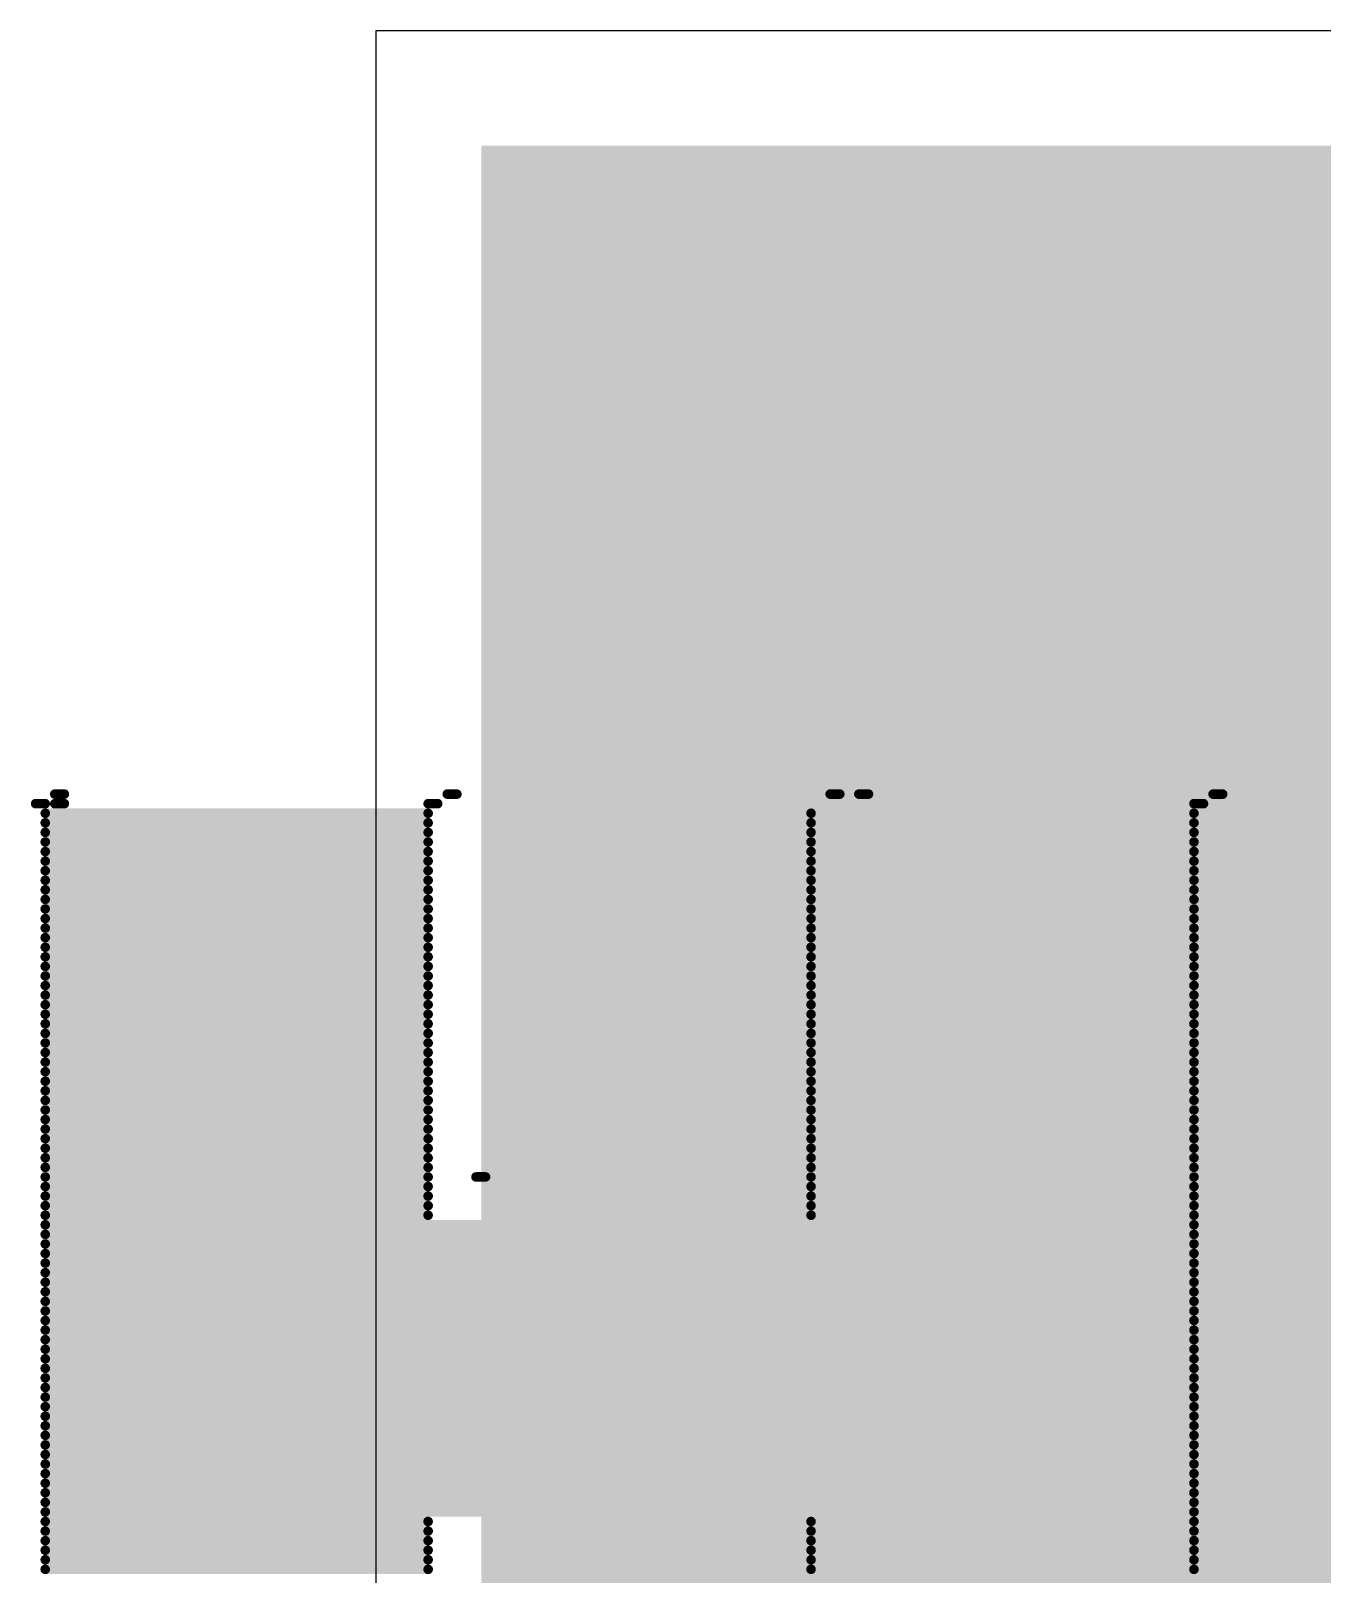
# Model space of a CAD drawing. Header units: inches. Extents: x -5 to 433, y -20 to 71.
# Drawn here: x 9.143 to 12.569, y 53.156 to 57.252 of the extents above; entities that cross this region are included whole.
import ezdxf

# ---------------------------------------------------------------- set-up
doc = ezdxf.new("R2010")
doc.units = ezdxf.units.IN
doc.layers.add('Bottom Overlay', color=54, linetype='Continuous')
doc.layers.add('Top Layer', color=1, linetype='Continuous')

msp = doc.modelspace()

# ---------------------------------------------------------------- hatches: boundary and pattern name
at = {"layer": 'Top Layer'}
for points in [[(10.3378, 55.626), (76.581, 55.626), (76.581, 56.9468), (10.3378, 56.9468)], [(10.3378, 7.1882), (15.6972, 7.1882), (15.6972, 56.9468), (10.3378, 56.9468)]]:
    msp.add_hatch(color=1, dxfattribs=at).paths.add_polyline_path(points)

# ---------------------------------------------------------------- linework, layer by layer
at = {"layer": 'Bottom Overlay'}
for points in [[(9.1554, 55.2006, 0.0254, 0.0254, 0), (9.1808, 55.2006, 0.0254, 0.0254, 0)], [(9.2062, 55.226, 0.0254, 0.0254, 0), (9.2316, 55.226, 0.0254, 0.0254, 0)], [(9.2062, 55.2006, 0.0254, 0.0254, 0), (9.2316, 55.2006, 0.0254, 0.0254, 0)], [(10.1968, 55.2006, 0.0254, 0.0254, 0), (10.2222, 55.2006, 0.0254, 0.0254, 0)], [(10.2476, 55.226, 0.0254, 0.0254, 0), (10.273, 55.226, 0.0254, 0.0254, 0)], [(11.2636, 55.226, 0.0254, 0.0254, 0), (11.289, 55.226, 0.0254, 0.0254, 0)], [(11.3398, 55.226, 0.0254, 0.0254, 0), (11.3652, 55.226, 0.0254, 0.0254, 0)], [(12.2288, 55.2006, 0.0254, 0.0254, 0), (12.2542, 55.2006, 0.0254, 0.0254, 0)], [(12.2796, 55.226, 0.0254, 0.0254, 0), (12.305, 55.226, 0.0254, 0.0254, 0)], [(9.1808, 55.1752, 0.0254, 0.0254, 0), (10.1968, 55.1752, 0.0254, 0.0254, 0)], [(11.2128, 55.1752, 0.0254, 0.0254, 0), (12.2288, 55.1752, 0.0254, 0.0254, 0)], [(9.1808, 55.1498, 0.0254, 0.0254, 0), (10.1968, 55.1498, 0.0254, 0.0254, 0)], [(9.1808, 55.1244, 0.0254, 0.0254, 0), (10.1968, 55.1244, 0.0254, 0.0254, 0)], [(11.2128, 55.1498, 0.0254, 0.0254, 0), (12.2288, 55.1498, 0.0254, 0.0254, 0)], [(11.2128, 55.1244, 0.0254, 0.0254, 0), (12.2288, 55.1244, 0.0254, 0.0254, 0)], [(9.1808, 55.099, 0.0254, 0.0254, 0), (10.1968, 55.099, 0.0254, 0.0254, 0)], [(11.2128, 55.099, 0.0254, 0.0254, 0), (12.2288, 55.099, 0.0254, 0.0254, 0)], [(9.1808, 55.0736, 0.0254, 0.0254, 0), (10.1968, 55.0736, 0.0254, 0.0254, 0)], [(9.1808, 55.0482, 0.0254, 0.0254, 0), (10.1968, 55.0482, 0.0254, 0.0254, 0)], [(11.2128, 55.0736, 0.0254, 0.0254, 0), (12.2288, 55.0736, 0.0254, 0.0254, 0)], [(11.2128, 55.0482, 0.0254, 0.0254, 0), (12.2288, 55.0482, 0.0254, 0.0254, 0)], [(9.1808, 55.0228, 0.0254, 0.0254, 0), (10.1968, 55.0228, 0.0254, 0.0254, 0)], [(9.1808, 54.9974, 0.0254, 0.0254, 0), (10.1968, 54.9974, 0.0254, 0.0254, 0)], [(11.2128, 55.0228, 0.0254, 0.0254, 0), (12.2288, 55.0228, 0.0254, 0.0254, 0)], [(11.2128, 54.9974, 0.0254, 0.0254, 0), (12.2288, 54.9974, 0.0254, 0.0254, 0)], [(9.1808, 54.972, 0.0254, 0.0254, 0), (10.1968, 54.972, 0.0254, 0.0254, 0)], [(11.2128, 54.972, 0.0254, 0.0254, 0), (12.2288, 54.972, 0.0254, 0.0254, 0)], [(9.1808, 54.9466, 0.0254, 0.0254, 0), (10.1968, 54.9466, 0.0254, 0.0254, 0)], [(9.1808, 54.9212, 0.0254, 0.0254, 0), (10.1968, 54.9212, 0.0254, 0.0254, 0)], [(11.2128, 54.9466, 0.0254, 0.0254, 0), (12.2288, 54.9466, 0.0254, 0.0254, 0)], [(11.2128, 54.9212, 0.0254, 0.0254, 0), (12.2288, 54.9212, 0.0254, 0.0254, 0)], [(9.1808, 54.8958, 0.0254, 0.0254, 0), (10.1968, 54.8958, 0.0254, 0.0254, 0)], [(9.1808, 54.8704, 0.0254, 0.0254, 0), (10.1968, 54.8704, 0.0254, 0.0254, 0)], [(11.2128, 54.8958, 0.0254, 0.0254, 0), (12.2288, 54.8958, 0.0254, 0.0254, 0)], [(11.2128, 54.8704, 0.0254, 0.0254, 0), (12.2288, 54.8704, 0.0254, 0.0254, 0)], [(9.1808, 54.845, 0.0254, 0.0254, 0), (10.1968, 54.845, 0.0254, 0.0254, 0)], [(11.2128, 54.845, 0.0254, 0.0254, 0), (12.2288, 54.845, 0.0254, 0.0254, 0)], [(9.1808, 54.8196, 0.0254, 0.0254, 0), (10.1968, 54.8196, 0.0254, 0.0254, 0)], [(9.1808, 54.7942, 0.0254, 0.0254, 0), (10.1968, 54.7942, 0.0254, 0.0254, 0)], [(11.2128, 54.8196, 0.0254, 0.0254, 0), (12.2288, 54.8196, 0.0254, 0.0254, 0)], [(11.2128, 54.7942, 0.0254, 0.0254, 0), (12.2288, 54.7942, 0.0254, 0.0254, 0)], [(9.1808, 54.7688, 0.0254, 0.0254, 0), (10.1968, 54.7688, 0.0254, 0.0254, 0)], [(11.2128, 54.7688, 0.0254, 0.0254, 0), (12.2288, 54.7688, 0.0254, 0.0254, 0)], [(9.1808, 54.7434, 0.0254, 0.0254, 0), (10.1968, 54.7434, 0.0254, 0.0254, 0)], [(9.1808, 54.718, 0.0254, 0.0254, 0), (10.1968, 54.718, 0.0254, 0.0254, 0)], [(11.2128, 54.7434, 0.0254, 0.0254, 0), (12.2288, 54.7434, 0.0254, 0.0254, 0)], [(11.2128, 54.718, 0.0254, 0.0254, 0), (12.2288, 54.718, 0.0254, 0.0254, 0)], [(9.1808, 54.6926, 0.0254, 0.0254, 0), (10.1968, 54.6926, 0.0254, 0.0254, 0)], [(9.1808, 54.6672, 0.0254, 0.0254, 0), (10.1968, 54.6672, 0.0254, 0.0254, 0)], [(11.2128, 54.6926, 0.0254, 0.0254, 0), (12.2288, 54.6926, 0.0254, 0.0254, 0)], [(11.2128, 54.6672, 0.0254, 0.0254, 0), (12.2288, 54.6672, 0.0254, 0.0254, 0)], [(9.1808, 54.6418, 0.0254, 0.0254, 0), (10.1968, 54.6418, 0.0254, 0.0254, 0)], [(11.2128, 54.6418, 0.0254, 0.0254, 0), (12.2288, 54.6418, 0.0254, 0.0254, 0)], [(9.1808, 54.6164, 0.0254, 0.0254, 0), (10.1968, 54.6164, 0.0254, 0.0254, 0)], [(9.1808, 54.591, 0.0254, 0.0254, 0), (10.1968, 54.591, 0.0254, 0.0254, 0)], [(11.2128, 54.6164, 0.0254, 0.0254, 0), (12.2288, 54.6164, 0.0254, 0.0254, 0)], [(11.2128, 54.591, 0.0254, 0.0254, 0), (12.2288, 54.591, 0.0254, 0.0254, 0)], [(9.1808, 54.5656, 0.0254, 0.0254, 0), (10.1968, 54.5656, 0.0254, 0.0254, 0)], [(11.2128, 54.5656, 0.0254, 0.0254, 0), (12.2288, 54.5656, 0.0254, 0.0254, 0)], [(9.1808, 54.5402, 0.0254, 0.0254, 0), (10.1968, 54.5402, 0.0254, 0.0254, 0)], [(9.1808, 54.5148, 0.0254, 0.0254, 0), (10.1968, 54.5148, 0.0254, 0.0254, 0)], [(11.2128, 54.5402, 0.0254, 0.0254, 0), (12.2288, 54.5402, 0.0254, 0.0254, 0)], [(11.2128, 54.5148, 0.0254, 0.0254, 0), (12.2288, 54.5148, 0.0254, 0.0254, 0)], [(9.1808, 54.4894, 0.0254, 0.0254, 0), (10.1968, 54.4894, 0.0254, 0.0254, 0)], [(9.1808, 54.464, 0.0254, 0.0254, 0), (10.1968, 54.464, 0.0254, 0.0254, 0)], [(11.2128, 54.4894, 0.0254, 0.0254, 0), (12.2288, 54.4894, 0.0254, 0.0254, 0)], [(11.2128, 54.464, 0.0254, 0.0254, 0), (12.2288, 54.464, 0.0254, 0.0254, 0)], [(9.1808, 54.4386, 0.0254, 0.0254, 0), (10.1968, 54.4386, 0.0254, 0.0254, 0)], [(11.2128, 54.4386, 0.0254, 0.0254, 0), (12.2288, 54.4386, 0.0254, 0.0254, 0)], [(9.1808, 54.4132, 0.0254, 0.0254, 0), (10.1968, 54.4132, 0.0254, 0.0254, 0)], [(9.1808, 54.3878, 0.0254, 0.0254, 0), (10.1968, 54.3878, 0.0254, 0.0254, 0)], [(11.2128, 54.4132, 0.0254, 0.0254, 0), (12.2288, 54.4132, 0.0254, 0.0254, 0)], [(11.2128, 54.3878, 0.0254, 0.0254, 0), (12.2288, 54.3878, 0.0254, 0.0254, 0)], [(9.1808, 54.3624, 0.0254, 0.0254, 0), (10.1968, 54.3624, 0.0254, 0.0254, 0)], [(11.2128, 54.3624, 0.0254, 0.0254, 0), (12.2288, 54.3624, 0.0254, 0.0254, 0)], [(9.1808, 54.337, 0.0254, 0.0254, 0), (10.1968, 54.337, 0.0254, 0.0254, 0)], [(9.1808, 54.3116, 0.0254, 0.0254, 0), (10.1968, 54.3116, 0.0254, 0.0254, 0)], [(11.2128, 54.337, 0.0254, 0.0254, 0), (12.2288, 54.337, 0.0254, 0.0254, 0)], [(11.2128, 54.3116, 0.0254, 0.0254, 0), (12.2288, 54.3116, 0.0254, 0.0254, 0)], [(9.1808, 54.2862, 0.0254, 0.0254, 0), (10.1968, 54.2862, 0.0254, 0.0254, 0)], [(9.1808, 54.2608, 0.0254, 0.0254, 0), (10.1968, 54.2608, 0.0254, 0.0254, 0)], [(11.2128, 54.2862, 0.0254, 0.0254, 0), (12.2288, 54.2862, 0.0254, 0.0254, 0)], [(11.2128, 54.2608, 0.0254, 0.0254, 0), (12.2288, 54.2608, 0.0254, 0.0254, 0)], [(9.1808, 54.2354, 0.0254, 0.0254, 0), (10.1968, 54.2354, 0.0254, 0.0254, 0)], [(11.2128, 54.2354, 0.0254, 0.0254, 0), (12.2288, 54.2354, 0.0254, 0.0254, 0)], [(9.1808, 54.21, 0.0254, 0.0254, 0), (10.1968, 54.21, 0.0254, 0.0254, 0)], [(9.1808, 54.1846, 0.0254, 0.0254, 0), (10.1968, 54.1846, 0.0254, 0.0254, 0)], [(10.3238, 54.21, 0.0254, 0.0254, 0), (10.3492, 54.21, 0.0254, 0.0254, 0)], [(11.2128, 54.21, 0.0254, 0.0254, 0), (12.2288, 54.21, 0.0254, 0.0254, 0)], [(11.2128, 54.1846, 0.0254, 0.0254, 0), (12.2288, 54.1846, 0.0254, 0.0254, 0)], [(9.1808, 54.1592, 0.0254, 0.0254, 0), (10.1968, 54.1592, 0.0254, 0.0254, 0)], [(9.1808, 54.1338, 0.0254, 0.0254, 0), (10.1968, 54.1338, 0.0254, 0.0254, 0)], [(11.2128, 54.1592, 0.0254, 0.0254, 0), (12.2288, 54.1592, 0.0254, 0.0254, 0)], [(11.2128, 54.1338, 0.0254, 0.0254, 0), (12.2288, 54.1338, 0.0254, 0.0254, 0)], [(9.1808, 54.1084, 0.0254, 0.0254, 0), (10.1968, 54.1084, 0.0254, 0.0254, 0)], [(11.2128, 54.1084, 0.0254, 0.0254, 0), (12.2288, 54.1084, 0.0254, 0.0254, 0)], [(9.1808, 54.083, 0.0254, 0.0254, 0), (12.2288, 54.083, 0.0254, 0.0254, 0)], [(9.1808, 54.0576, 0.0254, 0.0254, 0), (12.2288, 54.0576, 0.0254, 0.0254, 0)], [(9.1808, 54.0322, 0.0254, 0.0254, 0), (12.2288, 54.0322, 0.0254, 0.0254, 0)], [(9.1808, 54.0068, 0.0254, 0.0254, 0), (12.2288, 54.0068, 0.0254, 0.0254, 0)], [(9.1808, 53.9814, 0.0254, 0.0254, 0), (12.2288, 53.9814, 0.0254, 0.0254, 0)], [(9.1808, 53.956, 0.0254, 0.0254, 0), (12.2288, 53.956, 0.0254, 0.0254, 0)], [(9.1808, 53.9306, 0.0254, 0.0254, 0), (12.2288, 53.9306, 0.0254, 0.0254, 0)], [(9.1808, 53.9052, 0.0254, 0.0254, 0), (12.2288, 53.9052, 0.0254, 0.0254, 0)], [(9.1808, 53.8798, 0.0254, 0.0254, 0), (12.2288, 53.8798, 0.0254, 0.0254, 0)], [(9.1808, 53.8544, 0.0254, 0.0254, 0), (12.2288, 53.8544, 0.0254, 0.0254, 0)], [(9.1808, 53.829, 0.0254, 0.0254, 0), (12.2288, 53.829, 0.0254, 0.0254, 0)], [(9.1808, 53.8036, 0.0254, 0.0254, 0), (12.2288, 53.8036, 0.0254, 0.0254, 0)], [(9.1808, 53.7782, 0.0254, 0.0254, 0), (12.2288, 53.7782, 0.0254, 0.0254, 0)], [(9.1808, 53.7528, 0.0254, 0.0254, 0), (12.2288, 53.7528, 0.0254, 0.0254, 0)], [(9.1808, 53.7274, 0.0254, 0.0254, 0), (12.2288, 53.7274, 0.0254, 0.0254, 0)], [(9.1808, 53.702, 0.0254, 0.0254, 0), (12.2288, 53.702, 0.0254, 0.0254, 0)], [(9.1808, 53.6766, 0.0254, 0.0254, 0), (12.2288, 53.6766, 0.0254, 0.0254, 0)], [(9.1808, 53.6512, 0.0254, 0.0254, 0), (12.2288, 53.6512, 0.0254, 0.0254, 0)], [(9.1808, 53.6258, 0.0254, 0.0254, 0), (12.2288, 53.6258, 0.0254, 0.0254, 0)], [(9.1808, 53.6004, 0.0254, 0.0254, 0), (12.2288, 53.6004, 0.0254, 0.0254, 0)], [(9.1808, 53.575, 0.0254, 0.0254, 0), (12.2288, 53.575, 0.0254, 0.0254, 0)], [(9.1808, 53.5496, 0.0254, 0.0254, 0), (12.2288, 53.5496, 0.0254, 0.0254, 0)], [(9.1808, 53.5242, 0.0254, 0.0254, 0), (12.2288, 53.5242, 0.0254, 0.0254, 0)], [(9.1808, 53.4988, 0.0254, 0.0254, 0), (12.2288, 53.4988, 0.0254, 0.0254, 0)], [(9.1808, 53.4734, 0.0254, 0.0254, 0), (12.2288, 53.4734, 0.0254, 0.0254, 0)], [(9.1808, 53.448, 0.0254, 0.0254, 0), (12.2288, 53.448, 0.0254, 0.0254, 0)], [(9.1808, 53.4226, 0.0254, 0.0254, 0), (12.2288, 53.4226, 0.0254, 0.0254, 0)], [(9.1808, 53.3972, 0.0254, 0.0254, 0), (12.2288, 53.3972, 0.0254, 0.0254, 0)], [(9.1808, 53.3718, 0.0254, 0.0254, 0), (12.2288, 53.3718, 0.0254, 0.0254, 0)], [(9.1808, 53.3464, 0.0254, 0.0254, 0), (12.2288, 53.3464, 0.0254, 0.0254, 0)], [(9.1808, 53.321, 0.0254, 0.0254, 0), (12.2288, 53.321, 0.0254, 0.0254, 0)], [(9.1808, 53.2956, 0.0254, 0.0254, 0), (10.1968, 53.2956, 0.0254, 0.0254, 0)], [(11.2128, 53.2956, 0.0254, 0.0254, 0), (12.2288, 53.2956, 0.0254, 0.0254, 0)], [(9.1808, 53.2702, 0.0254, 0.0254, 0), (10.1968, 53.2702, 0.0254, 0.0254, 0)], [(9.1808, 53.2448, 0.0254, 0.0254, 0), (10.1968, 53.2448, 0.0254, 0.0254, 0)], [(11.2128, 53.2702, 0.0254, 0.0254, 0), (12.2288, 53.2702, 0.0254, 0.0254, 0)], [(11.2128, 53.2448, 0.0254, 0.0254, 0), (12.2288, 53.2448, 0.0254, 0.0254, 0)], [(9.1808, 53.2194, 0.0254, 0.0254, 0), (10.1968, 53.2194, 0.0254, 0.0254, 0)], [(9.1808, 53.194, 0.0254, 0.0254, 0), (10.1968, 53.194, 0.0254, 0.0254, 0)], [(11.2128, 53.2194, 0.0254, 0.0254, 0), (12.2288, 53.2194, 0.0254, 0.0254, 0)], [(11.2128, 53.194, 0.0254, 0.0254, 0), (12.2288, 53.194, 0.0254, 0.0254, 0)], [(9.1808, 53.1686, 0.0254, 0.0254, 0), (10.1968, 53.1686, 0.0254, 0.0254, 0)], [(11.2128, 53.1686, 0.0254, 0.0254, 0), (12.2288, 53.1686, 0.0254, 0.0254, 0)]]:
    msp.add_lwpolyline(points, format="xyseb", dxfattribs=at)
for points in [[(9.1491, 55.2006, 0.0127, 0.0127, 1), (9.1618, 55.2006, 0.0127, 0.0127, 1)], [(9.1745, 55.2006, 0.0127, 0.0127, 1), (9.1872, 55.2006, 0.0127, 0.0127, 1)], [(9.1999, 55.226, 0.0127, 0.0127, 1), (9.2126, 55.226, 0.0127, 0.0127, 1)], [(9.1999, 55.2006, 0.0127, 0.0127, 1), (9.2126, 55.2006, 0.0127, 0.0127, 1)], [(9.2253, 55.226, 0.0127, 0.0127, 1), (9.238, 55.226, 0.0127, 0.0127, 1)], [(9.2253, 55.2006, 0.0127, 0.0127, 1), (9.238, 55.2006, 0.0127, 0.0127, 1)], [(10.1905, 55.2006, 0.0127, 0.0127, 1), (10.2032, 55.2006, 0.0127, 0.0127, 1)], [(10.2159, 55.2006, 0.0127, 0.0127, 1), (10.2286, 55.2006, 0.0127, 0.0127, 1)], [(10.2413, 55.226, 0.0127, 0.0127, 1), (10.254, 55.226, 0.0127, 0.0127, 1)], [(10.2667, 55.226, 0.0127, 0.0127, 1), (10.2794, 55.226, 0.0127, 0.0127, 1)], [(11.2573, 55.226, 0.0127, 0.0127, 1), (11.27, 55.226, 0.0127, 0.0127, 1)], [(11.2827, 55.226, 0.0127, 0.0127, 1), (11.2954, 55.226, 0.0127, 0.0127, 1)], [(11.3335, 55.226, 0.0127, 0.0127, 1), (11.3462, 55.226, 0.0127, 0.0127, 1)], [(11.3589, 55.226, 0.0127, 0.0127, 1), (11.3716, 55.226, 0.0127, 0.0127, 1)], [(12.2225, 55.2006, 0.0127, 0.0127, 1), (12.2352, 55.2006, 0.0127, 0.0127, 1)], [(12.2479, 55.2006, 0.0127, 0.0127, 1), (12.2606, 55.2006, 0.0127, 0.0127, 1)], [(12.2733, 55.226, 0.0127, 0.0127, 1), (12.286, 55.226, 0.0127, 0.0127, 1)], [(12.2987, 55.226, 0.0127, 0.0127, 1), (12.3114, 55.226, 0.0127, 0.0127, 1)], [(9.1745, 55.1752, 0.0127, 0.0127, 1), (9.1872, 55.1752, 0.0127, 0.0127, 1)], [(10.1905, 55.1752, 0.0127, 0.0127, 1), (10.2032, 55.1752, 0.0127, 0.0127, 1)], [(11.2065, 55.1752, 0.0127, 0.0127, 1), (11.2192, 55.1752, 0.0127, 0.0127, 1)], [(12.2225, 55.1752, 0.0127, 0.0127, 1), (12.2352, 55.1752, 0.0127, 0.0127, 1)], [(9.1745, 55.1498, 0.0127, 0.0127, 1), (9.1872, 55.1498, 0.0127, 0.0127, 1)], [(9.1745, 55.1244, 0.0127, 0.0127, 1), (9.1872, 55.1244, 0.0127, 0.0127, 1)], [(10.1905, 55.1498, 0.0127, 0.0127, 1), (10.2032, 55.1498, 0.0127, 0.0127, 1)], [(10.1905, 55.1244, 0.0127, 0.0127, 1), (10.2032, 55.1244, 0.0127, 0.0127, 1)], [(11.2065, 55.1498, 0.0127, 0.0127, 1), (11.2192, 55.1498, 0.0127, 0.0127, 1)], [(11.2065, 55.1244, 0.0127, 0.0127, 1), (11.2192, 55.1244, 0.0127, 0.0127, 1)], [(12.2225, 55.1498, 0.0127, 0.0127, 1), (12.2352, 55.1498, 0.0127, 0.0127, 1)], [(12.2225, 55.1244, 0.0127, 0.0127, 1), (12.2352, 55.1244, 0.0127, 0.0127, 1)], [(9.1745, 55.099, 0.0127, 0.0127, 1), (9.1872, 55.099, 0.0127, 0.0127, 1)], [(10.1905, 55.099, 0.0127, 0.0127, 1), (10.2032, 55.099, 0.0127, 0.0127, 1)], [(11.2065, 55.099, 0.0127, 0.0127, 1), (11.2192, 55.099, 0.0127, 0.0127, 1)], [(12.2225, 55.099, 0.0127, 0.0127, 1), (12.2352, 55.099, 0.0127, 0.0127, 1)], [(9.1745, 55.0736, 0.0127, 0.0127, 1), (9.1872, 55.0736, 0.0127, 0.0127, 1)], [(9.1745, 55.0482, 0.0127, 0.0127, 1), (9.1872, 55.0482, 0.0127, 0.0127, 1)], [(10.1905, 55.0736, 0.0127, 0.0127, 1), (10.2032, 55.0736, 0.0127, 0.0127, 1)], [(10.1905, 55.0482, 0.0127, 0.0127, 1), (10.2032, 55.0482, 0.0127, 0.0127, 1)], [(11.2065, 55.0736, 0.0127, 0.0127, 1), (11.2192, 55.0736, 0.0127, 0.0127, 1)], [(11.2065, 55.0482, 0.0127, 0.0127, 1), (11.2192, 55.0482, 0.0127, 0.0127, 1)], [(12.2225, 55.0736, 0.0127, 0.0127, 1), (12.2352, 55.0736, 0.0127, 0.0127, 1)], [(12.2225, 55.0482, 0.0127, 0.0127, 1), (12.2352, 55.0482, 0.0127, 0.0127, 1)], [(9.1745, 55.0228, 0.0127, 0.0127, 1), (9.1872, 55.0228, 0.0127, 0.0127, 1)], [(9.1745, 54.9974, 0.0127, 0.0127, 1), (9.1872, 54.9974, 0.0127, 0.0127, 1)], [(10.1905, 55.0228, 0.0127, 0.0127, 1), (10.2032, 55.0228, 0.0127, 0.0127, 1)], [(10.1905, 54.9974, 0.0127, 0.0127, 1), (10.2032, 54.9974, 0.0127, 0.0127, 1)], [(11.2065, 55.0228, 0.0127, 0.0127, 1), (11.2192, 55.0228, 0.0127, 0.0127, 1)], [(11.2065, 54.9974, 0.0127, 0.0127, 1), (11.2192, 54.9974, 0.0127, 0.0127, 1)], [(12.2225, 55.0228, 0.0127, 0.0127, 1), (12.2352, 55.0228, 0.0127, 0.0127, 1)], [(12.2225, 54.9974, 0.0127, 0.0127, 1), (12.2352, 54.9974, 0.0127, 0.0127, 1)], [(9.1745, 54.972, 0.0127, 0.0127, 1), (9.1872, 54.972, 0.0127, 0.0127, 1)], [(10.1905, 54.972, 0.0127, 0.0127, 1), (10.2032, 54.972, 0.0127, 0.0127, 1)], [(11.2065, 54.972, 0.0127, 0.0127, 1), (11.2192, 54.972, 0.0127, 0.0127, 1)], [(12.2225, 54.972, 0.0127, 0.0127, 1), (12.2352, 54.972, 0.0127, 0.0127, 1)], [(9.1745, 54.9466, 0.0127, 0.0127, 1), (9.1872, 54.9466, 0.0127, 0.0127, 1)], [(9.1745, 54.9212, 0.0127, 0.0127, 1), (9.1872, 54.9212, 0.0127, 0.0127, 1)], [(10.1905, 54.9466, 0.0127, 0.0127, 1), (10.2032, 54.9466, 0.0127, 0.0127, 1)], [(10.1905, 54.9212, 0.0127, 0.0127, 1), (10.2032, 54.9212, 0.0127, 0.0127, 1)], [(11.2065, 54.9466, 0.0127, 0.0127, 1), (11.2192, 54.9466, 0.0127, 0.0127, 1)], [(11.2065, 54.9212, 0.0127, 0.0127, 1), (11.2192, 54.9212, 0.0127, 0.0127, 1)], [(12.2225, 54.9466, 0.0127, 0.0127, 1), (12.2352, 54.9466, 0.0127, 0.0127, 1)], [(12.2225, 54.9212, 0.0127, 0.0127, 1), (12.2352, 54.9212, 0.0127, 0.0127, 1)], [(9.1745, 54.8958, 0.0127, 0.0127, 1), (9.1872, 54.8958, 0.0127, 0.0127, 1)], [(9.1745, 54.8704, 0.0127, 0.0127, 1), (9.1872, 54.8704, 0.0127, 0.0127, 1)], [(10.1905, 54.8958, 0.0127, 0.0127, 1), (10.2032, 54.8958, 0.0127, 0.0127, 1)], [(10.1905, 54.8704, 0.0127, 0.0127, 1), (10.2032, 54.8704, 0.0127, 0.0127, 1)], [(11.2065, 54.8958, 0.0127, 0.0127, 1), (11.2192, 54.8958, 0.0127, 0.0127, 1)], [(11.2065, 54.8704, 0.0127, 0.0127, 1), (11.2192, 54.8704, 0.0127, 0.0127, 1)], [(12.2225, 54.8958, 0.0127, 0.0127, 1), (12.2352, 54.8958, 0.0127, 0.0127, 1)], [(12.2225, 54.8704, 0.0127, 0.0127, 1), (12.2352, 54.8704, 0.0127, 0.0127, 1)], [(9.1745, 54.845, 0.0127, 0.0127, 1), (9.1872, 54.845, 0.0127, 0.0127, 1)], [(10.1905, 54.845, 0.0127, 0.0127, 1), (10.2032, 54.845, 0.0127, 0.0127, 1)], [(11.2065, 54.845, 0.0127, 0.0127, 1), (11.2192, 54.845, 0.0127, 0.0127, 1)], [(12.2225, 54.845, 0.0127, 0.0127, 1), (12.2352, 54.845, 0.0127, 0.0127, 1)], [(9.1745, 54.8196, 0.0127, 0.0127, 1), (9.1872, 54.8196, 0.0127, 0.0127, 1)], [(9.1745, 54.7942, 0.0127, 0.0127, 1), (9.1872, 54.7942, 0.0127, 0.0127, 1)], [(10.1905, 54.8196, 0.0127, 0.0127, 1), (10.2032, 54.8196, 0.0127, 0.0127, 1)], [(10.1905, 54.7942, 0.0127, 0.0127, 1), (10.2032, 54.7942, 0.0127, 0.0127, 1)], [(11.2065, 54.8196, 0.0127, 0.0127, 1), (11.2192, 54.8196, 0.0127, 0.0127, 1)], [(11.2065, 54.7942, 0.0127, 0.0127, 1), (11.2192, 54.7942, 0.0127, 0.0127, 1)], [(12.2225, 54.8196, 0.0127, 0.0127, 1), (12.2352, 54.8196, 0.0127, 0.0127, 1)], [(12.2225, 54.7942, 0.0127, 0.0127, 1), (12.2352, 54.7942, 0.0127, 0.0127, 1)], [(9.1745, 54.7688, 0.0127, 0.0127, 1), (9.1872, 54.7688, 0.0127, 0.0127, 1)], [(10.1905, 54.7688, 0.0127, 0.0127, 1), (10.2032, 54.7688, 0.0127, 0.0127, 1)], [(11.2065, 54.7688, 0.0127, 0.0127, 1), (11.2192, 54.7688, 0.0127, 0.0127, 1)], [(12.2225, 54.7688, 0.0127, 0.0127, 1), (12.2352, 54.7688, 0.0127, 0.0127, 1)], [(9.1745, 54.7434, 0.0127, 0.0127, 1), (9.1872, 54.7434, 0.0127, 0.0127, 1)], [(9.1745, 54.718, 0.0127, 0.0127, 1), (9.1872, 54.718, 0.0127, 0.0127, 1)], [(10.1905, 54.7434, 0.0127, 0.0127, 1), (10.2032, 54.7434, 0.0127, 0.0127, 1)], [(10.1905, 54.718, 0.0127, 0.0127, 1), (10.2032, 54.718, 0.0127, 0.0127, 1)], [(11.2065, 54.7434, 0.0127, 0.0127, 1), (11.2192, 54.7434, 0.0127, 0.0127, 1)], [(11.2065, 54.718, 0.0127, 0.0127, 1), (11.2192, 54.718, 0.0127, 0.0127, 1)], [(12.2225, 54.7434, 0.0127, 0.0127, 1), (12.2352, 54.7434, 0.0127, 0.0127, 1)], [(12.2225, 54.718, 0.0127, 0.0127, 1), (12.2352, 54.718, 0.0127, 0.0127, 1)], [(9.1745, 54.6926, 0.0127, 0.0127, 1), (9.1872, 54.6926, 0.0127, 0.0127, 1)], [(9.1745, 54.6672, 0.0127, 0.0127, 1), (9.1872, 54.6672, 0.0127, 0.0127, 1)], [(10.1905, 54.6926, 0.0127, 0.0127, 1), (10.2032, 54.6926, 0.0127, 0.0127, 1)], [(10.1905, 54.6672, 0.0127, 0.0127, 1), (10.2032, 54.6672, 0.0127, 0.0127, 1)], [(11.2065, 54.6926, 0.0127, 0.0127, 1), (11.2192, 54.6926, 0.0127, 0.0127, 1)], [(11.2065, 54.6672, 0.0127, 0.0127, 1), (11.2192, 54.6672, 0.0127, 0.0127, 1)], [(12.2225, 54.6926, 0.0127, 0.0127, 1), (12.2352, 54.6926, 0.0127, 0.0127, 1)], [(12.2225, 54.6672, 0.0127, 0.0127, 1), (12.2352, 54.6672, 0.0127, 0.0127, 1)], [(9.1745, 54.6418, 0.0127, 0.0127, 1), (9.1872, 54.6418, 0.0127, 0.0127, 1)], [(10.1905, 54.6418, 0.0127, 0.0127, 1), (10.2032, 54.6418, 0.0127, 0.0127, 1)], [(11.2065, 54.6418, 0.0127, 0.0127, 1), (11.2192, 54.6418, 0.0127, 0.0127, 1)], [(12.2225, 54.6418, 0.0127, 0.0127, 1), (12.2352, 54.6418, 0.0127, 0.0127, 1)], [(9.1745, 54.6164, 0.0127, 0.0127, 1), (9.1872, 54.6164, 0.0127, 0.0127, 1)], [(9.1745, 54.591, 0.0127, 0.0127, 1), (9.1872, 54.591, 0.0127, 0.0127, 1)], [(10.1905, 54.6164, 0.0127, 0.0127, 1), (10.2032, 54.6164, 0.0127, 0.0127, 1)], [(10.1905, 54.591, 0.0127, 0.0127, 1), (10.2032, 54.591, 0.0127, 0.0127, 1)], [(11.2065, 54.6164, 0.0127, 0.0127, 1), (11.2192, 54.6164, 0.0127, 0.0127, 1)], [(11.2065, 54.591, 0.0127, 0.0127, 1), (11.2192, 54.591, 0.0127, 0.0127, 1)], [(12.2225, 54.6164, 0.0127, 0.0127, 1), (12.2352, 54.6164, 0.0127, 0.0127, 1)], [(12.2225, 54.591, 0.0127, 0.0127, 1), (12.2352, 54.591, 0.0127, 0.0127, 1)], [(9.1745, 54.5656, 0.0127, 0.0127, 1), (9.1872, 54.5656, 0.0127, 0.0127, 1)], [(10.1905, 54.5656, 0.0127, 0.0127, 1), (10.2032, 54.5656, 0.0127, 0.0127, 1)], [(11.2065, 54.5656, 0.0127, 0.0127, 1), (11.2192, 54.5656, 0.0127, 0.0127, 1)], [(12.2225, 54.5656, 0.0127, 0.0127, 1), (12.2352, 54.5656, 0.0127, 0.0127, 1)], [(9.1745, 54.5402, 0.0127, 0.0127, 1), (9.1872, 54.5402, 0.0127, 0.0127, 1)], [(9.1745, 54.5148, 0.0127, 0.0127, 1), (9.1872, 54.5148, 0.0127, 0.0127, 1)], [(10.1905, 54.5402, 0.0127, 0.0127, 1), (10.2032, 54.5402, 0.0127, 0.0127, 1)], [(10.1905, 54.5148, 0.0127, 0.0127, 1), (10.2032, 54.5148, 0.0127, 0.0127, 1)], [(11.2065, 54.5402, 0.0127, 0.0127, 1), (11.2192, 54.5402, 0.0127, 0.0127, 1)], [(11.2065, 54.5148, 0.0127, 0.0127, 1), (11.2192, 54.5148, 0.0127, 0.0127, 1)], [(12.2225, 54.5402, 0.0127, 0.0127, 1), (12.2352, 54.5402, 0.0127, 0.0127, 1)], [(12.2225, 54.5148, 0.0127, 0.0127, 1), (12.2352, 54.5148, 0.0127, 0.0127, 1)], [(9.1745, 54.4894, 0.0127, 0.0127, 1), (9.1872, 54.4894, 0.0127, 0.0127, 1)], [(9.1745, 54.464, 0.0127, 0.0127, 1), (9.1872, 54.464, 0.0127, 0.0127, 1)], [(10.1905, 54.4894, 0.0127, 0.0127, 1), (10.2032, 54.4894, 0.0127, 0.0127, 1)], [(10.1905, 54.464, 0.0127, 0.0127, 1), (10.2032, 54.464, 0.0127, 0.0127, 1)], [(11.2065, 54.4894, 0.0127, 0.0127, 1), (11.2192, 54.4894, 0.0127, 0.0127, 1)], [(11.2065, 54.464, 0.0127, 0.0127, 1), (11.2192, 54.464, 0.0127, 0.0127, 1)], [(12.2225, 54.4894, 0.0127, 0.0127, 1), (12.2352, 54.4894, 0.0127, 0.0127, 1)], [(12.2225, 54.464, 0.0127, 0.0127, 1), (12.2352, 54.464, 0.0127, 0.0127, 1)], [(9.1745, 54.4386, 0.0127, 0.0127, 1), (9.1872, 54.4386, 0.0127, 0.0127, 1)], [(10.1905, 54.4386, 0.0127, 0.0127, 1), (10.2032, 54.4386, 0.0127, 0.0127, 1)], [(11.2065, 54.4386, 0.0127, 0.0127, 1), (11.2192, 54.4386, 0.0127, 0.0127, 1)], [(12.2225, 54.4386, 0.0127, 0.0127, 1), (12.2352, 54.4386, 0.0127, 0.0127, 1)], [(9.1745, 54.4132, 0.0127, 0.0127, 1), (9.1872, 54.4132, 0.0127, 0.0127, 1)], [(9.1745, 54.3878, 0.0127, 0.0127, 1), (9.1872, 54.3878, 0.0127, 0.0127, 1)], [(10.1905, 54.4132, 0.0127, 0.0127, 1), (10.2032, 54.4132, 0.0127, 0.0127, 1)], [(10.1905, 54.3878, 0.0127, 0.0127, 1), (10.2032, 54.3878, 0.0127, 0.0127, 1)], [(11.2065, 54.4132, 0.0127, 0.0127, 1), (11.2192, 54.4132, 0.0127, 0.0127, 1)], [(11.2065, 54.3878, 0.0127, 0.0127, 1), (11.2192, 54.3878, 0.0127, 0.0127, 1)], [(12.2225, 54.4132, 0.0127, 0.0127, 1), (12.2352, 54.4132, 0.0127, 0.0127, 1)], [(12.2225, 54.3878, 0.0127, 0.0127, 1), (12.2352, 54.3878, 0.0127, 0.0127, 1)], [(9.1745, 54.3624, 0.0127, 0.0127, 1), (9.1872, 54.3624, 0.0127, 0.0127, 1)], [(10.1905, 54.3624, 0.0127, 0.0127, 1), (10.2032, 54.3624, 0.0127, 0.0127, 1)], [(11.2065, 54.3624, 0.0127, 0.0127, 1), (11.2192, 54.3624, 0.0127, 0.0127, 1)], [(12.2225, 54.3624, 0.0127, 0.0127, 1), (12.2352, 54.3624, 0.0127, 0.0127, 1)], [(9.1745, 54.337, 0.0127, 0.0127, 1), (9.1872, 54.337, 0.0127, 0.0127, 1)], [(9.1745, 54.3116, 0.0127, 0.0127, 1), (9.1872, 54.3116, 0.0127, 0.0127, 1)], [(10.1905, 54.337, 0.0127, 0.0127, 1), (10.2032, 54.337, 0.0127, 0.0127, 1)], [(10.1905, 54.3116, 0.0127, 0.0127, 1), (10.2032, 54.3116, 0.0127, 0.0127, 1)], [(11.2065, 54.337, 0.0127, 0.0127, 1), (11.2192, 54.337, 0.0127, 0.0127, 1)], [(11.2065, 54.3116, 0.0127, 0.0127, 1), (11.2192, 54.3116, 0.0127, 0.0127, 1)], [(12.2225, 54.337, 0.0127, 0.0127, 1), (12.2352, 54.337, 0.0127, 0.0127, 1)], [(12.2225, 54.3116, 0.0127, 0.0127, 1), (12.2352, 54.3116, 0.0127, 0.0127, 1)], [(9.1745, 54.2862, 0.0127, 0.0127, 1), (9.1872, 54.2862, 0.0127, 0.0127, 1)], [(9.1745, 54.2608, 0.0127, 0.0127, 1), (9.1872, 54.2608, 0.0127, 0.0127, 1)], [(10.1905, 54.2862, 0.0127, 0.0127, 1), (10.2032, 54.2862, 0.0127, 0.0127, 1)], [(10.1905, 54.2608, 0.0127, 0.0127, 1), (10.2032, 54.2608, 0.0127, 0.0127, 1)], [(11.2065, 54.2862, 0.0127, 0.0127, 1), (11.2192, 54.2862, 0.0127, 0.0127, 1)], [(11.2065, 54.2608, 0.0127, 0.0127, 1), (11.2192, 54.2608, 0.0127, 0.0127, 1)], [(12.2225, 54.2862, 0.0127, 0.0127, 1), (12.2352, 54.2862, 0.0127, 0.0127, 1)], [(12.2225, 54.2608, 0.0127, 0.0127, 1), (12.2352, 54.2608, 0.0127, 0.0127, 1)], [(9.1745, 54.2354, 0.0127, 0.0127, 1), (9.1872, 54.2354, 0.0127, 0.0127, 1)], [(10.1905, 54.2354, 0.0127, 0.0127, 1), (10.2032, 54.2354, 0.0127, 0.0127, 1)], [(11.2065, 54.2354, 0.0127, 0.0127, 1), (11.2192, 54.2354, 0.0127, 0.0127, 1)], [(12.2225, 54.2354, 0.0127, 0.0127, 1), (12.2352, 54.2354, 0.0127, 0.0127, 1)], [(9.1745, 54.21, 0.0127, 0.0127, 1), (9.1872, 54.21, 0.0127, 0.0127, 1)], [(9.1745, 54.1846, 0.0127, 0.0127, 1), (9.1872, 54.1846, 0.0127, 0.0127, 1)], [(10.1905, 54.21, 0.0127, 0.0127, 1), (10.2032, 54.21, 0.0127, 0.0127, 1)], [(10.1905, 54.1846, 0.0127, 0.0127, 1), (10.2032, 54.1846, 0.0127, 0.0127, 1)], [(10.3175, 54.21, 0.0127, 0.0127, 1), (10.3302, 54.21, 0.0127, 0.0127, 1)], [(10.3429, 54.21, 0.0127, 0.0127, 1), (10.3556, 54.21, 0.0127, 0.0127, 1)], [(11.2065, 54.21, 0.0127, 0.0127, 1), (11.2192, 54.21, 0.0127, 0.0127, 1)], [(11.2065, 54.1846, 0.0127, 0.0127, 1), (11.2192, 54.1846, 0.0127, 0.0127, 1)], [(12.2225, 54.21, 0.0127, 0.0127, 1), (12.2352, 54.21, 0.0127, 0.0127, 1)], [(12.2225, 54.1846, 0.0127, 0.0127, 1), (12.2352, 54.1846, 0.0127, 0.0127, 1)], [(9.1745, 54.1592, 0.0127, 0.0127, 1), (9.1872, 54.1592, 0.0127, 0.0127, 1)], [(9.1745, 54.1338, 0.0127, 0.0127, 1), (9.1872, 54.1338, 0.0127, 0.0127, 1)], [(10.1905, 54.1592, 0.0127, 0.0127, 1), (10.2032, 54.1592, 0.0127, 0.0127, 1)], [(10.1905, 54.1338, 0.0127, 0.0127, 1), (10.2032, 54.1338, 0.0127, 0.0127, 1)], [(11.2065, 54.1592, 0.0127, 0.0127, 1), (11.2192, 54.1592, 0.0127, 0.0127, 1)], [(11.2065, 54.1338, 0.0127, 0.0127, 1), (11.2192, 54.1338, 0.0127, 0.0127, 1)], [(12.2225, 54.1592, 0.0127, 0.0127, 1), (12.2352, 54.1592, 0.0127, 0.0127, 1)], [(12.2225, 54.1338, 0.0127, 0.0127, 1), (12.2352, 54.1338, 0.0127, 0.0127, 1)], [(9.1745, 54.1084, 0.0127, 0.0127, 1), (9.1872, 54.1084, 0.0127, 0.0127, 1)], [(10.1905, 54.1084, 0.0127, 0.0127, 1), (10.2032, 54.1084, 0.0127, 0.0127, 1)], [(11.2065, 54.1084, 0.0127, 0.0127, 1), (11.2192, 54.1084, 0.0127, 0.0127, 1)], [(12.2225, 54.1084, 0.0127, 0.0127, 1), (12.2352, 54.1084, 0.0127, 0.0127, 1)], [(9.1745, 54.083, 0.0127, 0.0127, 1), (9.1872, 54.083, 0.0127, 0.0127, 1)], [(9.1745, 54.0576, 0.0127, 0.0127, 1), (9.1872, 54.0576, 0.0127, 0.0127, 1)], [(12.2225, 54.083, 0.0127, 0.0127, 1), (12.2352, 54.083, 0.0127, 0.0127, 1)], [(12.2225, 54.0576, 0.0127, 0.0127, 1), (12.2352, 54.0576, 0.0127, 0.0127, 1)], [(9.1745, 54.0322, 0.0127, 0.0127, 1), (9.1872, 54.0322, 0.0127, 0.0127, 1)], [(12.2225, 54.0322, 0.0127, 0.0127, 1), (12.2352, 54.0322, 0.0127, 0.0127, 1)], [(9.1745, 54.0068, 0.0127, 0.0127, 1), (9.1872, 54.0068, 0.0127, 0.0127, 1)], [(9.1745, 53.9814, 0.0127, 0.0127, 1), (9.1872, 53.9814, 0.0127, 0.0127, 1)], [(12.2225, 54.0068, 0.0127, 0.0127, 1), (12.2352, 54.0068, 0.0127, 0.0127, 1)], [(12.2225, 53.9814, 0.0127, 0.0127, 1), (12.2352, 53.9814, 0.0127, 0.0127, 1)], [(9.1745, 53.956, 0.0127, 0.0127, 1), (9.1872, 53.956, 0.0127, 0.0127, 1)], [(9.1745, 53.9306, 0.0127, 0.0127, 1), (9.1872, 53.9306, 0.0127, 0.0127, 1)], [(12.2225, 53.956, 0.0127, 0.0127, 1), (12.2352, 53.956, 0.0127, 0.0127, 1)], [(12.2225, 53.9306, 0.0127, 0.0127, 1), (12.2352, 53.9306, 0.0127, 0.0127, 1)], [(9.1745, 53.9052, 0.0127, 0.0127, 1), (9.1872, 53.9052, 0.0127, 0.0127, 1)], [(12.2225, 53.9052, 0.0127, 0.0127, 1), (12.2352, 53.9052, 0.0127, 0.0127, 1)], [(9.1745, 53.8798, 0.0127, 0.0127, 1), (9.1872, 53.8798, 0.0127, 0.0127, 1)], [(9.1745, 53.8544, 0.0127, 0.0127, 1), (9.1872, 53.8544, 0.0127, 0.0127, 1)], [(12.2225, 53.8798, 0.0127, 0.0127, 1), (12.2352, 53.8798, 0.0127, 0.0127, 1)], [(12.2225, 53.8544, 0.0127, 0.0127, 1), (12.2352, 53.8544, 0.0127, 0.0127, 1)], [(9.1745, 53.829, 0.0127, 0.0127, 1), (9.1872, 53.829, 0.0127, 0.0127, 1)], [(12.2225, 53.829, 0.0127, 0.0127, 1), (12.2352, 53.829, 0.0127, 0.0127, 1)], [(9.1745, 53.8036, 0.0127, 0.0127, 1), (9.1872, 53.8036, 0.0127, 0.0127, 1)], [(9.1745, 53.7782, 0.0127, 0.0127, 1), (9.1872, 53.7782, 0.0127, 0.0127, 1)], [(12.2225, 53.8036, 0.0127, 0.0127, 1), (12.2352, 53.8036, 0.0127, 0.0127, 1)], [(12.2225, 53.7782, 0.0127, 0.0127, 1), (12.2352, 53.7782, 0.0127, 0.0127, 1)], [(9.1745, 53.7528, 0.0127, 0.0127, 1), (9.1872, 53.7528, 0.0127, 0.0127, 1)], [(9.1745, 53.7274, 0.0127, 0.0127, 1), (9.1872, 53.7274, 0.0127, 0.0127, 1)], [(12.2225, 53.7528, 0.0127, 0.0127, 1), (12.2352, 53.7528, 0.0127, 0.0127, 1)], [(12.2225, 53.7274, 0.0127, 0.0127, 1), (12.2352, 53.7274, 0.0127, 0.0127, 1)], [(9.1745, 53.702, 0.0127, 0.0127, 1), (9.1872, 53.702, 0.0127, 0.0127, 1)], [(12.2225, 53.702, 0.0127, 0.0127, 1), (12.2352, 53.702, 0.0127, 0.0127, 1)], [(9.1745, 53.6766, 0.0127, 0.0127, 1), (9.1872, 53.6766, 0.0127, 0.0127, 1)], [(9.1745, 53.6512, 0.0127, 0.0127, 1), (9.1872, 53.6512, 0.0127, 0.0127, 1)], [(12.2225, 53.6766, 0.0127, 0.0127, 1), (12.2352, 53.6766, 0.0127, 0.0127, 1)], [(12.2225, 53.6512, 0.0127, 0.0127, 1), (12.2352, 53.6512, 0.0127, 0.0127, 1)], [(9.1745, 53.6258, 0.0127, 0.0127, 1), (9.1872, 53.6258, 0.0127, 0.0127, 1)], [(9.1745, 53.6004, 0.0127, 0.0127, 1), (9.1872, 53.6004, 0.0127, 0.0127, 1)], [(12.2225, 53.6258, 0.0127, 0.0127, 1), (12.2352, 53.6258, 0.0127, 0.0127, 1)], [(12.2225, 53.6004, 0.0127, 0.0127, 1), (12.2352, 53.6004, 0.0127, 0.0127, 1)], [(9.1745, 53.575, 0.0127, 0.0127, 1), (9.1872, 53.575, 0.0127, 0.0127, 1)], [(12.2225, 53.575, 0.0127, 0.0127, 1), (12.2352, 53.575, 0.0127, 0.0127, 1)], [(9.1745, 53.5496, 0.0127, 0.0127, 1), (9.1872, 53.5496, 0.0127, 0.0127, 1)], [(9.1745, 53.5242, 0.0127, 0.0127, 1), (9.1872, 53.5242, 0.0127, 0.0127, 1)], [(12.2225, 53.5496, 0.0127, 0.0127, 1), (12.2352, 53.5496, 0.0127, 0.0127, 1)], [(12.2225, 53.5242, 0.0127, 0.0127, 1), (12.2352, 53.5242, 0.0127, 0.0127, 1)], [(9.1745, 53.4988, 0.0127, 0.0127, 1), (9.1872, 53.4988, 0.0127, 0.0127, 1)], [(12.2225, 53.4988, 0.0127, 0.0127, 1), (12.2352, 53.4988, 0.0127, 0.0127, 1)], [(9.1745, 53.4734, 0.0127, 0.0127, 1), (9.1872, 53.4734, 0.0127, 0.0127, 1)], [(9.1745, 53.448, 0.0127, 0.0127, 1), (9.1872, 53.448, 0.0127, 0.0127, 1)], [(12.2225, 53.4734, 0.0127, 0.0127, 1), (12.2352, 53.4734, 0.0127, 0.0127, 1)], [(12.2225, 53.448, 0.0127, 0.0127, 1), (12.2352, 53.448, 0.0127, 0.0127, 1)], [(9.1745, 53.4226, 0.0127, 0.0127, 1), (9.1872, 53.4226, 0.0127, 0.0127, 1)], [(9.1745, 53.3972, 0.0127, 0.0127, 1), (9.1872, 53.3972, 0.0127, 0.0127, 1)], [(12.2225, 53.4226, 0.0127, 0.0127, 1), (12.2352, 53.4226, 0.0127, 0.0127, 1)], [(12.2225, 53.3972, 0.0127, 0.0127, 1), (12.2352, 53.3972, 0.0127, 0.0127, 1)], [(9.1745, 53.3718, 0.0127, 0.0127, 1), (9.1872, 53.3718, 0.0127, 0.0127, 1)], [(12.2225, 53.3718, 0.0127, 0.0127, 1), (12.2352, 53.3718, 0.0127, 0.0127, 1)], [(9.1745, 53.3464, 0.0127, 0.0127, 1), (9.1872, 53.3464, 0.0127, 0.0127, 1)], [(9.1745, 53.321, 0.0127, 0.0127, 1), (9.1872, 53.321, 0.0127, 0.0127, 1)], [(12.2225, 53.3464, 0.0127, 0.0127, 1), (12.2352, 53.3464, 0.0127, 0.0127, 1)], [(12.2225, 53.321, 0.0127, 0.0127, 1), (12.2352, 53.321, 0.0127, 0.0127, 1)], [(9.1745, 53.2956, 0.0127, 0.0127, 1), (9.1872, 53.2956, 0.0127, 0.0127, 1)], [(10.1905, 53.2956, 0.0127, 0.0127, 1), (10.2032, 53.2956, 0.0127, 0.0127, 1)], [(11.2065, 53.2956, 0.0127, 0.0127, 1), (11.2192, 53.2956, 0.0127, 0.0127, 1)], [(12.2225, 53.2956, 0.0127, 0.0127, 1), (12.2352, 53.2956, 0.0127, 0.0127, 1)], [(9.1745, 53.2702, 0.0127, 0.0127, 1), (9.1872, 53.2702, 0.0127, 0.0127, 1)], [(9.1745, 53.2448, 0.0127, 0.0127, 1), (9.1872, 53.2448, 0.0127, 0.0127, 1)], [(10.1905, 53.2702, 0.0127, 0.0127, 1), (10.2032, 53.2702, 0.0127, 0.0127, 1)], [(10.1905, 53.2448, 0.0127, 0.0127, 1), (10.2032, 53.2448, 0.0127, 0.0127, 1)], [(11.2065, 53.2702, 0.0127, 0.0127, 1), (11.2192, 53.2702, 0.0127, 0.0127, 1)], [(11.2065, 53.2448, 0.0127, 0.0127, 1), (11.2192, 53.2448, 0.0127, 0.0127, 1)], [(12.2225, 53.2702, 0.0127, 0.0127, 1), (12.2352, 53.2702, 0.0127, 0.0127, 1)], [(12.2225, 53.2448, 0.0127, 0.0127, 1), (12.2352, 53.2448, 0.0127, 0.0127, 1)], [(9.1745, 53.2194, 0.0127, 0.0127, 1), (9.1872, 53.2194, 0.0127, 0.0127, 1)], [(9.1745, 53.194, 0.0127, 0.0127, 1), (9.1872, 53.194, 0.0127, 0.0127, 1)], [(10.1905, 53.2194, 0.0127, 0.0127, 1), (10.2032, 53.2194, 0.0127, 0.0127, 1)], [(10.1905, 53.194, 0.0127, 0.0127, 1), (10.2032, 53.194, 0.0127, 0.0127, 1)], [(11.2065, 53.2194, 0.0127, 0.0127, 1), (11.2192, 53.2194, 0.0127, 0.0127, 1)], [(11.2065, 53.194, 0.0127, 0.0127, 1), (11.2192, 53.194, 0.0127, 0.0127, 1)], [(12.2225, 53.2194, 0.0127, 0.0127, 1), (12.2352, 53.2194, 0.0127, 0.0127, 1)], [(12.2225, 53.194, 0.0127, 0.0127, 1), (12.2352, 53.194, 0.0127, 0.0127, 1)], [(9.1745, 53.1686, 0.0127, 0.0127, 1), (9.1872, 53.1686, 0.0127, 0.0127, 1)], [(10.1905, 53.1686, 0.0127, 0.0127, 1), (10.2032, 53.1686, 0.0127, 0.0127, 1)], [(11.2065, 53.1686, 0.0127, 0.0127, 1), (11.2192, 53.1686, 0.0127, 0.0127, 1)], [(12.2225, 53.1686, 0.0127, 0.0127, 1), (12.2352, 53.1686, 0.0127, 0.0127, 1)]]:
    msp.add_lwpolyline(points, format="xyseb", close=True, dxfattribs=at)
at = {"layer": 'Top Layer'}
for p, q in [((76.5745, 57.2516), (10.0584, 57.2516)), ((10.0584, 57.2516), (10.0584, 55.4764)), ((10.0584, 55.4764), (10.0584, 55.0313)), ((10.0584, 55.0313), (10.0584, 52.8618))]:
    msp.add_line(p, q, dxfattribs=at)

doc.saveas('drawing.dxf')
